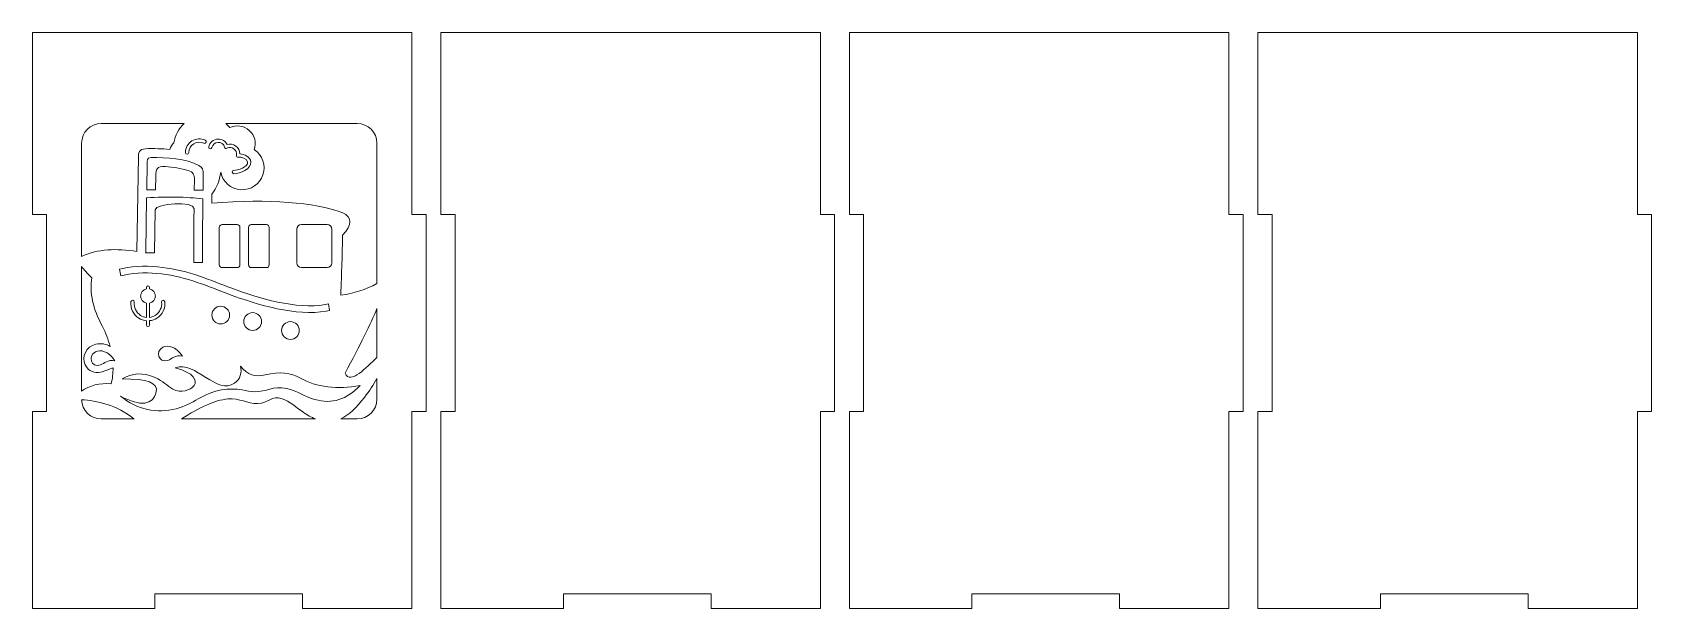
# Model space of a CAD drawing. Header units: millimetres. Extents: x -1460 to 1460, y -777 to 775.
# Drawn here: x 447.9 to 776.9, y 305.1 to 422.1 of the extents above; entities that cross this region are included whole.
import ezdxf

# ---------------------------------------------------------------- set-up
doc = ezdxf.new("R2010")
doc.units = ezdxf.units.MM
doc.header["$MEASUREMENT"] = 0
doc.layers.add('Camada 1', color=7, linetype='Continuous')

msp = doc.modelspace()

# ---------------------------------------------------------------- linework, layer by layer
at = {"layer": 'Camada 1', "color": 250, "lineweight": 20}
for points, knots in [([(447.8942, 305.1069), (447.8942, 305.1069), (472.7816, 305.1069), (472.7816, 305.1069), (472.7816, 305.1069), (472.7816, 305.1069), (472.7816, 308.1069), (472.7816, 308.1069), (472.7816, 308.1069), (472.7816, 308.1069), (502.7815, 308.1069), (502.7815, 308.1069), (502.7815, 308.1069), (502.7815, 308.1069), (502.7815, 305.1069), (502.7815, 305.1069), (502.7815, 305.1069), (502.7815, 305.1069), (525.0066, 305.1069), (525.0066, 305.1069), (525.0066, 305.1069), (525.0066, 305.1069), (525.0066, 345.1069), (525.0066, 345.1069), (525.0066, 345.1069), (525.0066, 345.1069), (527.8941, 345.1069), (527.8941, 345.1069), (527.8941, 345.1069), (527.8941, 345.1069), (527.8941, 385.1068), (527.8941, 385.1068), (527.8941, 385.1068), (527.8941, 385.1068), (525.0066, 385.1068), (525.0066, 385.1068), (525.0066, 385.1068), (525.0066, 385.1068), (525.0066, 422.1068), (525.0066, 422.1068), (525.0066, 422.1068), (525.0066, 422.1068), (447.8942, 422.1068), (447.8942, 422.1068), (447.8942, 422.1068), (447.8942, 422.1068), (447.8942, 385.1068), (447.8942, 385.1068), (447.8942, 385.1068), (447.8942, 385.1068), (450.7817, 385.1068), (450.7817, 385.1068), (450.7817, 385.1068), (450.7817, 385.1068), (450.7817, 345.1069), (450.7817, 345.1069), (450.7817, 345.1069), (450.7817, 345.1069), (447.8942, 345.1069), (447.8942, 345.1069), (447.8942, 345.1069), (447.8942, 345.1069), (447.8942, 305.1069), (447.8942, 305.1069)], [0, 0, 0, 0, 0.05882353, 0.05882353, 0.05882353, 0.05882353, 0.11764706, 0.11764706, 0.11764706, 0.11764706, 0.17647059, 0.17647059, 0.17647059, 0.17647059, 0.23529412, 0.23529412, 0.23529412, 0.23529412, 0.29411765, 0.29411765, 0.29411765, 0.29411765, 0.35294118, 0.35294118, 0.35294118, 0.35294118, 0.41176471, 0.41176471, 0.41176471, 0.41176471, 0.47058824, 0.47058824, 0.47058824, 0.47058824, 0.52941176, 0.52941176, 0.52941176, 0.52941176, 0.58823529, 0.58823529, 0.58823529, 0.58823529, 0.64705882, 0.64705882, 0.64705882, 0.64705882, 0.70588235, 0.70588235, 0.70588235, 0.70588235, 0.76470588, 0.76470588, 0.76470588, 0.76470588, 0.82352941, 0.82352941, 0.82352941, 0.82352941, 0.88235294, 0.88235294, 0.88235294, 0.88235294, 1, 1, 1, 1]), ([(530.8941, 305.1069), (530.8941, 305.1069), (555.7815, 305.1069), (555.7815, 305.1069), (555.7815, 305.1069), (555.7815, 305.1069), (555.7815, 308.1069), (555.7815, 308.1069), (555.7815, 308.1069), (555.7815, 308.1069), (585.7814, 308.1069), (585.7814, 308.1069), (585.7814, 308.1069), (585.7814, 308.1069), (585.7814, 305.1069), (585.7814, 305.1069), (585.7814, 305.1069), (585.7814, 305.1069), (608.0065, 305.1069), (608.0065, 305.1069), (608.0065, 305.1069), (608.0065, 305.1069), (608.0065, 345.1069), (608.0065, 345.1069), (608.0065, 345.1069), (608.0065, 345.1069), (610.894, 345.1069), (610.894, 345.1069), (610.894, 345.1069), (610.894, 345.1069), (610.894, 385.1068), (610.894, 385.1068), (610.894, 385.1068), (610.894, 385.1068), (608.0065, 385.1068), (608.0065, 385.1068), (608.0065, 385.1068), (608.0065, 385.1068), (608.0065, 422.1068), (608.0065, 422.1068), (608.0065, 422.1068), (608.0065, 422.1068), (530.8941, 422.1068), (530.8941, 422.1068), (530.8941, 422.1068), (530.8941, 422.1068), (530.8941, 385.1068), (530.8941, 385.1068), (530.8941, 385.1068), (530.8941, 385.1068), (533.7816, 385.1068), (533.7816, 385.1068), (533.7816, 385.1068), (533.7816, 385.1068), (533.7816, 345.1069), (533.7816, 345.1069), (533.7816, 345.1069), (533.7816, 345.1069), (530.8941, 345.1069), (530.8941, 345.1069), (530.8941, 345.1069), (530.8941, 345.1069), (530.8941, 305.1069), (530.8941, 305.1069)], [0, 0, 0, 0, 0.05882353, 0.05882353, 0.05882353, 0.05882353, 0.11764706, 0.11764706, 0.11764706, 0.11764706, 0.17647059, 0.17647059, 0.17647059, 0.17647059, 0.23529412, 0.23529412, 0.23529412, 0.23529412, 0.29411765, 0.29411765, 0.29411765, 0.29411765, 0.35294118, 0.35294118, 0.35294118, 0.35294118, 0.41176471, 0.41176471, 0.41176471, 0.41176471, 0.47058824, 0.47058824, 0.47058824, 0.47058824, 0.52941176, 0.52941176, 0.52941176, 0.52941176, 0.58823529, 0.58823529, 0.58823529, 0.58823529, 0.64705882, 0.64705882, 0.64705882, 0.64705882, 0.70588235, 0.70588235, 0.70588235, 0.70588235, 0.76470588, 0.76470588, 0.76470588, 0.76470588, 0.82352941, 0.82352941, 0.82352941, 0.82352941, 0.88235294, 0.88235294, 0.88235294, 0.88235294, 1, 1, 1, 1]), ([(613.894, 305.1069), (613.894, 305.1069), (638.7814, 305.1069), (638.7814, 305.1069), (638.7814, 305.1069), (638.7814, 305.1069), (638.7814, 308.1069), (638.7814, 308.1069), (638.7814, 308.1069), (638.7814, 308.1069), (668.7813, 308.1069), (668.7813, 308.1069), (668.7813, 308.1069), (668.7813, 308.1069), (668.7813, 305.1069), (668.7813, 305.1069), (668.7813, 305.1069), (668.7813, 305.1069), (691.0064, 305.1069), (691.0064, 305.1069), (691.0064, 305.1069), (691.0064, 305.1069), (691.0064, 345.1069), (691.0064, 345.1069), (691.0064, 345.1069), (691.0064, 345.1069), (693.8939, 345.1069), (693.8939, 345.1069), (693.8939, 345.1069), (693.8939, 345.1069), (693.8939, 385.1068), (693.8939, 385.1068), (693.8939, 385.1068), (693.8939, 385.1068), (691.0064, 385.1068), (691.0064, 385.1068), (691.0064, 385.1068), (691.0064, 385.1068), (691.0064, 422.1068), (691.0064, 422.1068), (691.0064, 422.1068), (691.0064, 422.1068), (613.894, 422.1068), (613.894, 422.1068), (613.894, 422.1068), (613.894, 422.1068), (613.894, 385.1068), (613.894, 385.1068), (613.894, 385.1068), (613.894, 385.1068), (616.7815, 385.1068), (616.7815, 385.1068), (616.7815, 385.1068), (616.7815, 385.1068), (616.7815, 345.1069), (616.7815, 345.1069), (616.7815, 345.1069), (616.7815, 345.1069), (613.894, 345.1069), (613.894, 345.1069), (613.894, 345.1069), (613.894, 345.1069), (613.894, 305.1069), (613.894, 305.1069)], [0, 0, 0, 0, 0.05882353, 0.05882353, 0.05882353, 0.05882353, 0.11764706, 0.11764706, 0.11764706, 0.11764706, 0.17647059, 0.17647059, 0.17647059, 0.17647059, 0.23529412, 0.23529412, 0.23529412, 0.23529412, 0.29411765, 0.29411765, 0.29411765, 0.29411765, 0.35294118, 0.35294118, 0.35294118, 0.35294118, 0.41176471, 0.41176471, 0.41176471, 0.41176471, 0.47058824, 0.47058824, 0.47058824, 0.47058824, 0.52941176, 0.52941176, 0.52941176, 0.52941176, 0.58823529, 0.58823529, 0.58823529, 0.58823529, 0.64705882, 0.64705882, 0.64705882, 0.64705882, 0.70588235, 0.70588235, 0.70588235, 0.70588235, 0.76470588, 0.76470588, 0.76470588, 0.76470588, 0.82352941, 0.82352941, 0.82352941, 0.82352941, 0.88235294, 0.88235294, 0.88235294, 0.88235294, 1, 1, 1, 1]), ([(696.8939, 305.1069), (696.8939, 305.1069), (721.7813, 305.1069), (721.7813, 305.1069), (721.7813, 305.1069), (721.7813, 305.1069), (721.7813, 308.1069), (721.7813, 308.1069), (721.7813, 308.1069), (721.7813, 308.1069), (751.7812, 308.1069), (751.7812, 308.1069), (751.7812, 308.1069), (751.7812, 308.1069), (751.7812, 305.1069), (751.7812, 305.1069), (751.7812, 305.1069), (751.7812, 305.1069), (774.0063, 305.1069), (774.0063, 305.1069), (774.0063, 305.1069), (774.0063, 305.1069), (774.0063, 345.1069), (774.0063, 345.1069), (774.0063, 345.1069), (774.0063, 345.1069), (776.8938, 345.1069), (776.8938, 345.1069), (776.8938, 345.1069), (776.8938, 345.1069), (776.8938, 385.1068), (776.8938, 385.1068), (776.8938, 385.1068), (776.8938, 385.1068), (774.0063, 385.1068), (774.0063, 385.1068), (774.0063, 385.1068), (774.0063, 385.1068), (774.0063, 422.1068), (774.0063, 422.1068), (774.0063, 422.1068), (774.0063, 422.1068), (696.8939, 422.1068), (696.8939, 422.1068), (696.8939, 422.1068), (696.8939, 422.1068), (696.8939, 385.1068), (696.8939, 385.1068), (696.8939, 385.1068), (696.8939, 385.1068), (699.7814, 385.1068), (699.7814, 385.1068), (699.7814, 385.1068), (699.7814, 385.1068), (699.7814, 345.1069), (699.7814, 345.1069), (699.7814, 345.1069), (699.7814, 345.1069), (696.8939, 345.1069), (696.8939, 345.1069), (696.8939, 345.1069), (696.8939, 345.1069), (696.8939, 305.1069), (696.8939, 305.1069)], [0, 0, 0, 0, 0.05882353, 0.05882353, 0.05882353, 0.05882353, 0.11764706, 0.11764706, 0.11764706, 0.11764706, 0.17647059, 0.17647059, 0.17647059, 0.17647059, 0.23529412, 0.23529412, 0.23529412, 0.23529412, 0.29411765, 0.29411765, 0.29411765, 0.29411765, 0.35294118, 0.35294118, 0.35294118, 0.35294118, 0.41176471, 0.41176471, 0.41176471, 0.41176471, 0.47058824, 0.47058824, 0.47058824, 0.47058824, 0.52941176, 0.52941176, 0.52941176, 0.52941176, 0.58823529, 0.58823529, 0.58823529, 0.58823529, 0.64705882, 0.64705882, 0.64705882, 0.64705882, 0.70588235, 0.70588235, 0.70588235, 0.70588235, 0.76470588, 0.76470588, 0.76470588, 0.76470588, 0.82352941, 0.82352941, 0.82352941, 0.82352941, 0.88235294, 0.88235294, 0.88235294, 0.88235294, 1, 1, 1, 1]), ([(469.1376, 377.6457), (465.0129, 378.2498), (461.1267, 378.141), (458.009, 376.671), (458.009, 376.671), (458.009, 376.671), (457.8941, 376.6073), (457.8941, 376.6073), (457.8941, 376.6073), (457.8941, 376.6073), (457.8941, 399.6068), (457.8941, 399.6068), (457.8941, 399.6068), (457.8941, 401.8067), (459.6942, 403.6068), (461.8942, 403.6068), (461.8942, 403.6068), (461.8942, 403.6068), (478.7321, 403.6068), (478.7321, 403.6068), (478.7321, 403.6068), (477.6105, 402.607), (476.8533, 401.2202), (476.653, 399.6674), (476.653, 399.6674), (476.2687, 399.3034), (475.9758, 398.8536), (475.7983, 398.355), (475.7983, 398.355), (474.274, 398.4978), (472.6173, 398.5409), (470.8495, 398.4885), (470.8495, 398.4885), (469.5615, 398.4504), (469.4511, 397.6325), (469.4398, 396.9111), (469.4398, 396.9111), (469.4398, 396.9111), (469.1376, 377.6457), (469.1376, 377.6457)], [0, 0, 0, 0, 0.09090909, 0.09090909, 0.09090909, 0.09090909, 0.18181818, 0.18181818, 0.18181818, 0.18181818, 0.27272727, 0.27272727, 0.27272727, 0.27272727, 0.36363636, 0.36363636, 0.36363636, 0.36363636, 0.45454545, 0.45454545, 0.45454545, 0.45454545, 0.54545455, 0.54545455, 0.54545455, 0.54545455, 0.63636364, 0.63636364, 0.63636364, 0.63636364, 0.72727273, 0.72727273, 0.72727273, 0.72727273, 0.81818182, 0.81818182, 0.81818182, 0.81818182, 1, 1, 1, 1]), ([(484.3408, 387.4476), (484.3408, 387.4476), (484.3732, 389.2476), (484.3732, 389.2476), (484.3732, 389.2476), (485.3457, 390.5525), (485.9613, 392.0884), (486.1593, 393.7038), (486.1593, 393.7038), (486.5668, 391.7354), (488.2439, 390.2849), (490.2504, 390.1652), (490.2504, 390.1652), (492.2569, 390.0456), (494.0945, 391.2865), (494.7331, 393.1925), (494.7331, 393.1925), (495.3716, 395.0985), (494.6526, 397.196), (492.979, 398.3093), (492.979, 398.3093), (493.4628, 399.6918), (493.066, 401.2296), (491.9739, 402.2054), (491.9739, 402.2054), (490.8817, 403.1813), (489.3092, 403.4032), (487.9897, 402.7674), (487.9897, 402.7674), (487.7507, 403.074), (487.4872, 403.3541), (487.2038, 403.6068), (487.2038, 403.6068), (487.2038, 403.6068), (513.894, 403.6068), (513.894, 403.6068), (513.894, 403.6068), (516.094, 403.6068), (517.8941, 401.8067), (517.8941, 399.6068), (517.8941, 399.6068), (517.8941, 399.6068), (517.8941, 371.0867), (517.8941, 371.0867), (517.8941, 371.0867), (515.6888, 369.9106), (513.2427, 369.1212), (510.5558, 368.7188), (510.5558, 368.7188), (510.7391, 373.3506), (510.8582, 377.4185), (510.9129, 380.9224), (510.9129, 380.9224), (512.8837, 383.0738), (512.9035, 384.5894), (510.9719, 385.469), (510.9719, 385.469), (505.0736, 387.6451), (496.1966, 388.3046), (484.3408, 387.4476)], [0, 0, 0, 0, 0.0625, 0.0625, 0.0625, 0.0625, 0.125, 0.125, 0.125, 0.125, 0.1875, 0.1875, 0.1875, 0.1875, 0.25, 0.25, 0.25, 0.25, 0.3125, 0.3125, 0.3125, 0.3125, 0.375, 0.375, 0.375, 0.375, 0.4375, 0.4375, 0.4375, 0.4375, 0.5, 0.5, 0.5, 0.5, 0.5625, 0.5625, 0.5625, 0.5625, 0.625, 0.625, 0.625, 0.625, 0.6875, 0.6875, 0.6875, 0.6875, 0.75, 0.75, 0.75, 0.75, 0.8125, 0.8125, 0.8125, 0.8125, 0.875, 0.875, 0.875, 0.875, 1, 1, 1, 1]), ([(479.3248, 397.3548), (479.1404, 397.3548), (478.99, 397.5051), (478.99, 397.6894), (478.99, 397.6894), (478.9897, 398.6577), (479.4894, 399.5576), (480.3114, 400.0692), (480.3114, 400.0692), (481.1299, 400.5787), (482.1653, 400.63), (483.0301, 400.204), (483.0301, 400.204), (483.1956, 400.1226), (483.264, 399.9213), (483.1825, 399.7559), (483.1825, 399.7559), (483.1011, 399.5904), (482.8998, 399.522), (482.7344, 399.6035), (482.7344, 399.6035), (482.0761, 399.9276), (481.2881, 399.8886), (480.6651, 399.5008), (480.6651, 399.5008), (480.0395, 399.1114), (479.6592, 398.4265), (479.6595, 397.6896), (479.6595, 397.6896), (479.6595, 397.5052), (479.5092, 397.3548), (479.3248, 397.3548)], [0, 0, 0, 0, 0.11111111, 0.11111111, 0.11111111, 0.11111111, 0.22222222, 0.22222222, 0.22222222, 0.22222222, 0.33333333, 0.33333333, 0.33333333, 0.33333333, 0.44444444, 0.44444444, 0.44444444, 0.44444444, 0.55555556, 0.55555556, 0.55555556, 0.55555556, 0.66666667, 0.66666667, 0.66666667, 0.66666667, 0.77777778, 0.77777778, 0.77777778, 0.77777778, 1, 1, 1, 1]), ([(486.9416, 398.7894), (486.7928, 399.3867), (486.2464, 399.8018), (485.6311, 399.7848), (485.6311, 399.7848), (485.0146, 399.7678), (484.4932, 399.3244), (484.3771, 398.7189), (484.3771, 398.7189), (484.3426, 398.5378), (484.1666, 398.4184), (483.9855, 398.4531), (483.9855, 398.4531), (483.8044, 398.4877), (483.685, 398.6636), (483.7197, 398.8447), (483.7197, 398.8447), (483.8947, 399.7589), (484.6822, 400.4284), (485.6126, 400.4541), (485.6126, 400.4541), (486.4105, 400.476), (487.1316, 400.0168), (487.4617, 399.3154), (487.4617, 399.3154), (488.0583, 399.5026), (488.7221, 399.4007), (489.2372, 399.0238), (489.2372, 399.0238), (489.7455, 398.652), (490.0415, 398.0649), (490.0522, 397.4499), (490.0522, 397.4499), (490.9571, 397.4359), (492.1785, 396.7953), (492.2727, 395.8156), (492.2727, 395.8156), (492.4239, 394.2444), (490.0494, 393.4864), (488.8364, 393.414), (488.8364, 393.414), (488.6523, 393.4031), (488.4933, 393.5442), (488.4822, 393.7282), (488.4822, 393.7282), (488.4713, 393.9124), (488.6125, 394.0714), (488.7965, 394.0824), (488.7965, 394.0824), (489.5725, 394.1286), (491.83, 394.7156), (491.592, 395.8302), (491.592, 395.8302), (491.4408, 396.539), (490.3489, 396.8313), (489.7219, 396.7661), (489.7219, 396.7661), (489.6129, 396.7548), (489.5143, 396.7923), (489.4403, 396.8731), (489.4403, 396.8731), (489.3663, 396.954), (489.3377, 397.0556), (489.3588, 397.1632), (489.3588, 397.1632), (489.4568, 397.6653), (489.2548, 398.1814), (488.842, 398.4835), (488.842, 398.4835), (488.43, 398.7849), (487.8749, 398.8214), (487.427, 398.5766), (487.427, 398.5766), (487.3329, 398.5253), (487.2302, 398.5208), (487.132, 398.5638), (487.132, 398.5638), (487.0339, 398.6068), (486.9675, 398.6854), (486.9416, 398.7894)], [0, 0, 0, 0, 0.04761905, 0.04761905, 0.04761905, 0.04761905, 0.0952381, 0.0952381, 0.0952381, 0.0952381, 0.14285714, 0.14285714, 0.14285714, 0.14285714, 0.19047619, 0.19047619, 0.19047619, 0.19047619, 0.23809524, 0.23809524, 0.23809524, 0.23809524, 0.28571429, 0.28571429, 0.28571429, 0.28571429, 0.33333333, 0.33333333, 0.33333333, 0.33333333, 0.38095238, 0.38095238, 0.38095238, 0.38095238, 0.42857143, 0.42857143, 0.42857143, 0.42857143, 0.47619048, 0.47619048, 0.47619048, 0.47619048, 0.52380952, 0.52380952, 0.52380952, 0.52380952, 0.57142857, 0.57142857, 0.57142857, 0.57142857, 0.61904762, 0.61904762, 0.61904762, 0.61904762, 0.66666667, 0.66666667, 0.66666667, 0.66666667, 0.71428571, 0.71428571, 0.71428571, 0.71428571, 0.76190476, 0.76190476, 0.76190476, 0.76190476, 0.80952381, 0.80952381, 0.80952381, 0.80952381, 0.85714286, 0.85714286, 0.85714286, 0.85714286, 0.9047619, 0.9047619, 0.9047619, 0.9047619, 1, 1, 1, 1]), ([(472.9103, 390.1548), (472.9103, 390.1548), (471.1197, 390.1709), (471.1197, 390.1709), (471.1197, 390.1709), (471.1197, 390.1709), (471.2049, 395.6107), (471.2049, 395.6107), (471.2049, 395.6107), (471.2088, 395.8571), (471.1154, 396.7537), (471.9566, 396.7376), (471.9566, 396.7376), (475.1167, 396.6772), (479.0873, 396.5297), (481.7098, 395.0728), (481.7098, 395.0728), (482.5465, 394.608), (482.6418, 394.3077), (482.6261, 393.1598), (482.6261, 393.1598), (482.6261, 393.1598), (482.5837, 390.068), (482.5837, 390.068), (482.5837, 390.068), (482.5837, 390.068), (480.7986, 390.0841), (480.7986, 390.0841), (480.7986, 390.0841), (480.7986, 390.0841), (480.8282, 392.2239), (480.8282, 392.2239), (480.8282, 392.2239), (480.8416, 393.1915), (480.6164, 393.7281), (479.5395, 394.0707), (479.5395, 394.0707), (478.1355, 394.5173), (476.4642, 394.7412), (474.8717, 394.847), (474.8717, 394.847), (473.1892, 394.9588), (472.9729, 394.4549), (472.9505, 392.917), (472.9505, 392.917), (472.9505, 392.917), (472.9103, 390.1548), (472.9103, 390.1548)], [0, 0, 0, 0, 0.07692308, 0.07692308, 0.07692308, 0.07692308, 0.15384615, 0.15384615, 0.15384615, 0.15384615, 0.23076923, 0.23076923, 0.23076923, 0.23076923, 0.30769231, 0.30769231, 0.30769231, 0.30769231, 0.38461538, 0.38461538, 0.38461538, 0.38461538, 0.46153846, 0.46153846, 0.46153846, 0.46153846, 0.53846154, 0.53846154, 0.53846154, 0.53846154, 0.61538462, 0.61538462, 0.61538462, 0.61538462, 0.69230769, 0.69230769, 0.69230769, 0.69230769, 0.76923077, 0.76923077, 0.76923077, 0.76923077, 0.84615385, 0.84615385, 0.84615385, 0.84615385, 1, 1, 1, 1]), ([(470.9227, 377.6177), (470.9227, 377.6177), (471.0935, 388.509), (471.0935, 388.509), (471.0935, 388.509), (475.336, 388.7721), (479.1581, 388.708), (482.5596, 388.3166), (482.5596, 388.3166), (482.5596, 388.3166), (482.5269, 385.9332), (482.5269, 385.9332), (482.5269, 385.9332), (482.4626, 382.4059), (482.4286, 378.8857), (482.4854, 375.3606), (482.4854, 375.3606), (482.4854, 375.3606), (480.7009, 375.3606), (480.7009, 375.3606), (480.7009, 375.3606), (480.6455, 378.8945), (480.6832, 382.4294), (480.7418, 385.9628), (480.7418, 385.9628), (480.7418, 385.9628), (480.7457, 386.2538), (480.7457, 386.2538), (480.7457, 386.2538), (480.7712, 388.0912), (472.8879, 387.2944), (472.8514, 386.1099), (472.8514, 386.1099), (472.8514, 386.1099), (472.7249, 377.3489), (472.7249, 377.3489), (472.7249, 377.3489), (472.7249, 377.3489), (470.8982, 377.3489), (470.8982, 377.3489), (470.8982, 377.3489), (470.9129, 377.4364), (470.9213, 377.5262), (470.9227, 377.6177)], [0, 0, 0, 0, 0.08333333, 0.08333333, 0.08333333, 0.08333333, 0.16666667, 0.16666667, 0.16666667, 0.16666667, 0.25, 0.25, 0.25, 0.25, 0.33333333, 0.33333333, 0.33333333, 0.33333333, 0.41666667, 0.41666667, 0.41666667, 0.41666667, 0.5, 0.5, 0.5, 0.5, 0.58333333, 0.58333333, 0.58333333, 0.58333333, 0.66666667, 0.66666667, 0.66666667, 0.66666667, 0.75, 0.75, 0.75, 0.75, 0.83333333, 0.83333333, 0.83333333, 0.83333333, 1, 1, 1, 1]), ([(489.5119, 374.3393), (489.5119, 374.3393), (486.4353, 374.3393), (486.4353, 374.3393), (486.4353, 374.3393), (486.1284, 374.3393), (485.8775, 374.5903), (485.8775, 374.8971), (485.8775, 374.8971), (485.8775, 374.8971), (485.8775, 382.5202), (485.8775, 382.5202), (485.8775, 382.5202), (485.8775, 382.827), (486.1284, 383.078), (486.4353, 383.078), (486.4353, 383.078), (486.4353, 383.078), (489.5119, 383.078), (489.5119, 383.078), (489.5119, 383.078), (489.8188, 383.078), (490.0696, 382.827), (490.0696, 382.5202), (490.0696, 382.5202), (490.0696, 382.5202), (490.0696, 374.8971), (490.0696, 374.8971), (490.0696, 374.8971), (490.0696, 374.5903), (489.8188, 374.3393), (489.5119, 374.3393)], [0, 0, 0, 0, 0.11111111, 0.11111111, 0.11111111, 0.11111111, 0.22222222, 0.22222222, 0.22222222, 0.22222222, 0.33333333, 0.33333333, 0.33333333, 0.33333333, 0.44444444, 0.44444444, 0.44444444, 0.44444444, 0.55555556, 0.55555556, 0.55555556, 0.55555556, 0.66666667, 0.66666667, 0.66666667, 0.66666667, 0.77777778, 0.77777778, 0.77777778, 0.77777778, 1, 1, 1, 1]), ([(491.8115, 374.8971), (491.8115, 374.8971), (491.8115, 382.5202), (491.8115, 382.5202), (491.8115, 382.5202), (491.8115, 382.827), (492.0625, 383.078), (492.3693, 383.078), (492.3693, 383.078), (492.3693, 383.078), (495.446, 383.078), (495.446, 383.078), (495.446, 383.078), (495.7528, 383.078), (496.0038, 382.827), (496.0038, 382.5202), (496.0038, 382.5202), (496.0038, 382.5202), (496.0038, 374.8971), (496.0038, 374.8971), (496.0038, 374.8971), (496.0038, 374.5903), (495.7528, 374.3393), (495.446, 374.3393), (495.446, 374.3393), (495.446, 374.3393), (492.3693, 374.3393), (492.3693, 374.3393), (492.3693, 374.3393), (492.0625, 374.3393), (491.8115, 374.5903), (491.8115, 374.8971)], [0, 0, 0, 0, 0.11111111, 0.11111111, 0.11111111, 0.11111111, 0.22222222, 0.22222222, 0.22222222, 0.22222222, 0.33333333, 0.33333333, 0.33333333, 0.33333333, 0.44444444, 0.44444444, 0.44444444, 0.44444444, 0.55555556, 0.55555556, 0.55555556, 0.55555556, 0.66666667, 0.66666667, 0.66666667, 0.66666667, 0.77777778, 0.77777778, 0.77777778, 0.77777778, 1, 1, 1, 1]), ([(507.7811, 374.3393), (507.7811, 374.3393), (502.5596, 374.3393), (502.5596, 374.3393), (502.5596, 374.3393), (502.0391, 374.3393), (501.613, 374.7653), (501.613, 375.2861), (501.613, 375.2861), (501.613, 375.2861), (501.613, 382.1312), (501.613, 382.1312), (501.613, 382.1312), (501.613, 382.652), (502.0391, 383.078), (502.5596, 383.078), (502.5596, 383.078), (502.5596, 383.078), (507.7811, 383.078), (507.7811, 383.078), (507.7811, 383.078), (508.3019, 383.078), (508.728, 382.652), (508.728, 382.1312), (508.728, 382.1312), (508.728, 382.1312), (508.728, 375.2861), (508.728, 375.2861), (508.728, 375.2861), (508.728, 374.7653), (508.3019, 374.3393), (507.7811, 374.3393)], [0, 0, 0, 0, 0.11111111, 0.11111111, 0.11111111, 0.11111111, 0.22222222, 0.22222222, 0.22222222, 0.22222222, 0.33333333, 0.33333333, 0.33333333, 0.33333333, 0.44444444, 0.44444444, 0.44444444, 0.44444444, 0.55555556, 0.55555556, 0.55555556, 0.55555556, 0.66666667, 0.66666667, 0.66666667, 0.66666667, 0.77777778, 0.77777778, 0.77777778, 0.77777778, 1, 1, 1, 1]), ([(463.9133, 350.7503), (461.5111, 350.9622), (459.5048, 350.456), (457.8941, 349.2319), (457.8941, 349.2319), (457.8941, 349.2319), (457.8941, 374.5748), (457.8941, 374.5748), (457.8941, 374.5748), (458.3097, 373.9414), (458.9972, 373.1838), (459.9572, 372.3018), (459.9572, 372.3018), (459.4854, 369.2021), (460.1939, 365.935), (462.0829, 362.5003), (462.0829, 362.5003), (462.7906, 361.0879), (463.3283, 359.7029), (463.696, 358.3459), (463.696, 358.3459), (463.4964, 358.4565), (463.2882, 358.5536), (463.0714, 358.6347), (463.0714, 358.6347), (462.1013, 358.9975), (461.0164, 359.0006), (460.0774, 358.5406), (460.0774, 358.5406), (458.3646, 357.7014), (457.7745, 355.5107), (458.9954, 354.0125), (458.9954, 354.0125), (459.781, 353.0484), (461.0153, 352.8097), (462.1651, 353.1982), (462.1651, 353.1982), (462.2462, 353.2257), (462.3263, 353.2562), (462.4052, 353.2892), (462.4052, 353.2892), (462.8495, 353.4753), (463.6195, 353.721), (464.0378, 353.9108), (464.0378, 353.9108), (464.1091, 353.9431), (464.1968, 353.9643), (464.2917, 353.9764), (464.2917, 353.9764), (464.2869, 352.8815), (464.1607, 351.8059), (463.9133, 350.7503)], [0, 0, 0, 0, 0.07142857, 0.07142857, 0.07142857, 0.07142857, 0.14285714, 0.14285714, 0.14285714, 0.14285714, 0.21428571, 0.21428571, 0.21428571, 0.21428571, 0.28571429, 0.28571429, 0.28571429, 0.28571429, 0.35714286, 0.35714286, 0.35714286, 0.35714286, 0.42857143, 0.42857143, 0.42857143, 0.42857143, 0.5, 0.5, 0.5, 0.5, 0.57142857, 0.57142857, 0.57142857, 0.57142857, 0.64285714, 0.64285714, 0.64285714, 0.64285714, 0.71428571, 0.71428571, 0.71428571, 0.71428571, 0.78571429, 0.78571429, 0.78571429, 0.78571429, 0.85714286, 0.85714286, 0.85714286, 0.85714286, 1, 1, 1, 1]), ([(507.6095, 365.5205), (501.5333, 364.4099), (493.6275, 366.7951), (487.9762, 368.8918), (487.9762, 368.8918), (485.7859, 369.7044), (483.6176, 370.5886), (481.4061, 371.3417), (481.4061, 371.3417), (479.0213, 372.1535), (476.6553, 372.7647), (474.1503, 373.0724), (474.1503, 373.0724), (471.6183, 373.3834), (469.0349, 373.3734), (466.5316, 372.8456), (466.5316, 372.8456), (466.5316, 372.8456), (465.8765, 372.7074), (465.8765, 372.7074), (465.8765, 372.7074), (465.8765, 372.7074), (465.6003, 374.0176), (465.6003, 374.0176), (465.6003, 374.0176), (465.6003, 374.0176), (466.2554, 374.1558), (466.2554, 374.1558), (466.2554, 374.1558), (468.9044, 374.7142), (471.6337, 374.7306), (474.3137, 374.4014), (474.3137, 374.4014), (476.9105, 374.0824), (479.3653, 373.4509), (481.8376, 372.6091), (481.8376, 372.6091), (484.061, 371.8522), (486.24, 370.9641), (488.442, 370.1471), (488.442, 370.1471), (493.8226, 368.1508), (501.5782, 365.7792), (507.3687, 366.8376), (507.3687, 366.8376), (507.3687, 366.8376), (508.0273, 366.958), (508.0273, 366.958), (508.0273, 366.958), (508.0273, 366.958), (508.2681, 365.6408), (508.2681, 365.6408), (508.2681, 365.6408), (508.2681, 365.6408), (507.6095, 365.5205), (507.6095, 365.5205)], [0, 0, 0, 0, 0.06666667, 0.06666667, 0.06666667, 0.06666667, 0.13333333, 0.13333333, 0.13333333, 0.13333333, 0.2, 0.2, 0.2, 0.2, 0.26666667, 0.26666667, 0.26666667, 0.26666667, 0.33333333, 0.33333333, 0.33333333, 0.33333333, 0.4, 0.4, 0.4, 0.4, 0.46666667, 0.46666667, 0.46666667, 0.46666667, 0.53333333, 0.53333333, 0.53333333, 0.53333333, 0.6, 0.6, 0.6, 0.6, 0.66666667, 0.66666667, 0.66666667, 0.66666667, 0.73333333, 0.73333333, 0.73333333, 0.73333333, 0.8, 0.8, 0.8, 0.8, 0.86666667, 0.86666667, 0.86666667, 0.86666667, 1, 1, 1, 1]), ([(469.523, 364.0879), (468.3956, 364.7955), (467.7725, 366.0861), (467.9196, 367.409), (467.9196, 367.409), (467.94, 367.5923), (468.1061, 367.7251), (468.2893, 367.7048), (468.2893, 367.7048), (468.4726, 367.6844), (468.6054, 367.5183), (468.5851, 367.3351), (468.5851, 367.3351), (468.4664, 366.2674), (468.9691, 365.226), (469.879, 364.6549), (469.879, 364.6549), (470.2398, 364.4284), (470.6394, 364.2918), (471.047, 364.245), (471.047, 364.245), (471.047, 364.245), (471.047, 367.1119), (471.047, 367.1119), (471.047, 367.1119), (470.3715, 367.2666), (469.8882, 367.8704), (469.8882, 368.5678), (469.8882, 368.5678), (469.8882, 369.2774), (470.3834, 369.8716), (471.047, 370.0236), (471.047, 370.0236), (471.047, 370.0236), (471.047, 370.2948), (471.047, 370.2948), (471.047, 370.2948), (471.047, 370.4791), (471.1974, 370.6296), (471.3818, 370.6296), (471.3818, 370.6296), (471.5661, 370.6296), (471.7165, 370.4791), (471.7165, 370.2948), (471.7165, 370.2948), (471.7165, 370.2948), (471.7165, 370.0234), (471.7165, 370.0234), (471.7165, 370.0234), (472.3851, 369.8706), (472.8753, 369.2715), (472.8753, 368.5678), (472.8753, 368.5678), (472.8753, 367.8684), (472.3897, 367.266), (471.7165, 367.1121), (471.7165, 367.1121), (471.7165, 367.1121), (471.7165, 364.2485), (471.7165, 364.2485), (471.7165, 364.2485), (472.114, 364.2984), (472.5029, 364.4339), (472.8551, 364.6549), (472.8551, 364.6549), (473.7649, 365.226), (474.2677, 366.2674), (474.149, 367.3351), (474.149, 367.3351), (474.1287, 367.5183), (474.2615, 367.6844), (474.4448, 367.7048), (474.4448, 367.7048), (474.628, 367.7251), (474.794, 367.5923), (474.8145, 367.409), (474.8145, 367.409), (474.9615, 366.0861), (474.3385, 364.7955), (473.211, 364.0879), (473.211, 364.0879), (472.7501, 363.7985), (472.2379, 363.6275), (471.7165, 363.5747), (471.7165, 363.5747), (471.7165, 363.5747), (471.7165, 362.7075), (471.7165, 362.7075), (471.7165, 362.7075), (471.7165, 362.5231), (471.5661, 362.3727), (471.3818, 362.3727), (471.3818, 362.3727), (471.1974, 362.3727), (471.047, 362.5231), (471.047, 362.7075), (471.047, 362.7075), (471.047, 362.7075), (471.047, 363.5719), (471.047, 363.5719), (471.047, 363.5719), (470.5154, 363.6211), (469.9927, 363.7931), (469.523, 364.0879)], [0, 0, 0, 0, 0.03703704, 0.03703704, 0.03703704, 0.03703704, 0.07407407, 0.07407407, 0.07407407, 0.07407407, 0.11111111, 0.11111111, 0.11111111, 0.11111111, 0.14814815, 0.14814815, 0.14814815, 0.14814815, 0.18518519, 0.18518519, 0.18518519, 0.18518519, 0.22222222, 0.22222222, 0.22222222, 0.22222222, 0.25925926, 0.25925926, 0.25925926, 0.25925926, 0.2962963, 0.2962963, 0.2962963, 0.2962963, 0.33333333, 0.33333333, 0.33333333, 0.33333333, 0.37037037, 0.37037037, 0.37037037, 0.37037037, 0.40740741, 0.40740741, 0.40740741, 0.40740741, 0.44444444, 0.44444444, 0.44444444, 0.44444444, 0.48148148, 0.48148148, 0.48148148, 0.48148148, 0.51851852, 0.51851852, 0.51851852, 0.51851852, 0.55555556, 0.55555556, 0.55555556, 0.55555556, 0.59259259, 0.59259259, 0.59259259, 0.59259259, 0.62962963, 0.62962963, 0.62962963, 0.62962963, 0.66666667, 0.66666667, 0.66666667, 0.66666667, 0.7037037, 0.7037037, 0.7037037, 0.7037037, 0.74074074, 0.74074074, 0.74074074, 0.74074074, 0.77777778, 0.77777778, 0.77777778, 0.77777778, 0.81481481, 0.81481481, 0.81481481, 0.81481481, 0.85185185, 0.85185185, 0.85185185, 0.85185185, 0.88888889, 0.88888889, 0.88888889, 0.88888889, 0.92592593, 0.92592593, 0.92592593, 0.92592593, 1, 1, 1, 1]), ([(486.1579, 362.8995), (485.1633, 362.8995), (484.3571, 363.7058), (484.3571, 364.7003), (484.3571, 364.7003), (484.3571, 365.6949), (485.1633, 366.5011), (486.1579, 366.5011), (486.1579, 366.5011), (487.1524, 366.5011), (487.9587, 365.6949), (487.9587, 364.7003), (487.9587, 364.7003), (487.9587, 363.7058), (487.1524, 362.8995), (486.1579, 362.8995)], [0, 0, 0, 0, 0.2, 0.2, 0.2, 0.2, 0.4, 0.4, 0.4, 0.4, 0.6, 0.6, 0.6, 0.6, 1, 1, 1, 1]), ([(492.6527, 361.6005), (491.6582, 361.6005), (490.8519, 362.4068), (490.8519, 363.4013), (490.8519, 363.4013), (490.8519, 364.3958), (491.6582, 365.2021), (492.6527, 365.2021), (492.6527, 365.2021), (493.6473, 365.2021), (494.4535, 364.3958), (494.4535, 363.4013), (494.4535, 363.4013), (494.4535, 362.4068), (493.6473, 361.6005), (492.6527, 361.6005)], [0, 0, 0, 0, 0.2, 0.2, 0.2, 0.2, 0.4, 0.4, 0.4, 0.4, 0.6, 0.6, 0.6, 0.6, 1, 1, 1, 1]), ([(511.4443, 352.9349), (514.464, 358.5932), (516.6135, 362.9569), (517.8941, 366.028), (517.8941, 366.028), (517.8941, 366.028), (517.8941, 356.0603), (517.8941, 356.0603), (517.8941, 356.0603), (515.8088, 354.1709), (512.4591, 350.3951), (511.4443, 352.9349)], [0, 0, 0, 0, 0.25, 0.25, 0.25, 0.25, 0.5, 0.5, 0.5, 0.5, 1, 1, 1, 1]), ([(500.3287, 359.77), (499.3341, 359.77), (498.5278, 360.5763), (498.5278, 361.5708), (498.5278, 361.5708), (498.5278, 362.5653), (499.3341, 363.3716), (500.3287, 363.3716), (500.3287, 363.3716), (501.3232, 363.3716), (502.1295, 362.5653), (502.1295, 361.5708), (502.1295, 361.5708), (502.1295, 360.5763), (501.3232, 359.77), (500.3287, 359.77)], [0, 0, 0, 0, 0.2, 0.2, 0.2, 0.2, 0.4, 0.4, 0.4, 0.4, 0.6, 0.6, 0.6, 0.6, 1, 1, 1, 1]), ([(475.4051, 355.5096), (473.5157, 354.8711), (472.7747, 357.3688), (474.42, 358.175), (474.42, 358.175), (475.4135, 358.6619), (477.0371, 358.3956), (478.37, 356.3571), (478.37, 356.3571), (476.8815, 356.684), (476.2771, 355.8042), (475.4051, 355.5096)], [0, 0, 0, 0, 0.25, 0.25, 0.25, 0.25, 0.5, 0.5, 0.5, 0.5, 1, 1, 1, 1]), ([(464.6657, 355.4201), (463.1771, 355.7469), (462.5727, 354.8672), (461.7007, 354.5725), (461.7007, 354.5725), (459.8113, 353.934), (459.0704, 356.4318), (460.7157, 357.238), (460.7157, 357.238), (461.7092, 357.7248), (463.3327, 357.4586), (464.6657, 355.4201)], [0, 0, 0, 0, 0.25, 0.25, 0.25, 0.25, 0.5, 0.5, 0.5, 0.5, 1, 1, 1, 1]), ([(477.111, 345.6762), (473.2096, 344.6626), (469.2136, 345.5295), (465.7942, 348.2233), (465.7942, 348.2233), (469.9695, 346.0843), (472.3852, 346.3797), (473.0413, 349.1092), (473.0413, 349.1092), (473.4963, 350.9537), (471.2035, 351.8296), (466.1625, 351.7369), (466.1625, 351.7369), (468.1712, 352.9962), (470.3892, 353.0932), (472.8163, 352.028), (472.8163, 352.028), (474.4844, 351.296), (475.2144, 350.3255), (476.4498, 349.6657), (476.4498, 349.6657), (479.6225, 347.9706), (484.5799, 351.8881), (476.9383, 354.0101), (476.9383, 354.0101), (480.9989, 355.5315), (485.4318, 348.3017), (488.9931, 350.8859), (488.9931, 350.8859), (490.0842, 351.6777), (490.5544, 353.0737), (490.1645, 354.3644), (490.1645, 354.3644), (491.5696, 352.5983), (493.2524, 351.998), (495.2129, 352.5635), (495.2129, 352.5635), (498.0857, 353.247), (500.4279, 353.0404), (502.2394, 351.9435), (502.2394, 351.9435), (505.6975, 350.0278), (509.7867, 349.5258), (514.5067, 350.4375), (514.5067, 350.4375), (511.8147, 347.546), (508.7425, 346.5855), (505.2906, 347.5561), (505.2906, 347.5561), (503.2244, 348.1369), (501.6993, 349.3433), (499.5333, 349.7919), (499.5333, 349.7919), (496.713, 350.376), (495.5618, 349.1164), (492.9555, 349.1497), (492.9555, 349.1497), (492.2445, 349.1588), (491.3192, 349.3815), (490.5341, 349.5222), (490.5341, 349.5222), (489.1156, 349.7557), (487.718, 349.7558), (486.3419, 349.5225), (486.3419, 349.5225), (482.5272, 348.8758), (480.614, 346.5862), (477.111, 345.6762)], [0, 0, 0, 0, 0.05555556, 0.05555556, 0.05555556, 0.05555556, 0.11111111, 0.11111111, 0.11111111, 0.11111111, 0.16666667, 0.16666667, 0.16666667, 0.16666667, 0.22222222, 0.22222222, 0.22222222, 0.22222222, 0.27777778, 0.27777778, 0.27777778, 0.27777778, 0.33333333, 0.33333333, 0.33333333, 0.33333333, 0.38888889, 0.38888889, 0.38888889, 0.38888889, 0.44444444, 0.44444444, 0.44444444, 0.44444444, 0.5, 0.5, 0.5, 0.5, 0.55555556, 0.55555556, 0.55555556, 0.55555556, 0.61111111, 0.61111111, 0.61111111, 0.61111111, 0.66666667, 0.66666667, 0.66666667, 0.66666667, 0.72222222, 0.72222222, 0.72222222, 0.72222222, 0.77777778, 0.77777778, 0.77777778, 0.77777778, 0.83333333, 0.83333333, 0.83333333, 0.83333333, 0.88888889, 0.88888889, 0.88888889, 0.88888889, 1, 1, 1, 1]), ([(513.894, 343.6069), (513.894, 343.6069), (510.5634, 343.6069), (510.5634, 343.6069), (510.5634, 343.6069), (512.255, 344.4131), (513.766, 346.0017), (515.3446, 347.9894), (515.3446, 347.9894), (516.4054, 349.3248), (517.208, 350.4861), (517.8941, 351.824), (517.8941, 351.824), (517.8941, 351.824), (517.8941, 347.6069), (517.8941, 347.6069), (517.8941, 347.6069), (517.8941, 345.407), (516.094, 343.6069), (513.894, 343.6069)], [0, 0, 0, 0, 0.16666667, 0.16666667, 0.16666667, 0.16666667, 0.33333333, 0.33333333, 0.33333333, 0.33333333, 0.5, 0.5, 0.5, 0.5, 0.66666667, 0.66666667, 0.66666667, 0.66666667, 1, 1, 1, 1]), ([(468.5954, 343.6069), (468.5954, 343.6069), (461.8942, 343.6069), (461.8942, 343.6069), (461.8942, 343.6069), (459.7264, 343.6069), (457.9469, 345.3547), (457.8953, 347.5106), (457.8953, 347.5106), (460.9023, 347.3881), (465.1101, 346.4109), (468.539, 343.6433), (468.539, 343.6433), (468.539, 343.6433), (468.5954, 343.6069), (468.5954, 343.6069)], [0, 0, 0, 0, 0.2, 0.2, 0.2, 0.2, 0.4, 0.4, 0.4, 0.4, 0.6, 0.6, 0.6, 0.6, 1, 1, 1, 1]), ([(505.3877, 343.6069), (505.3877, 343.6069), (478.1947, 343.6069), (478.1947, 343.6069), (478.1947, 343.6069), (481.8331, 345.9865), (484.9618, 347.4268), (487.5987, 347.6704), (487.5987, 347.6704), (490.151, 347.9059), (491.4387, 346.6587), (493.6925, 346.7498), (493.6925, 346.7498), (495.8424, 346.8365), (496.4789, 348.42), (498.6689, 347.7102), (498.6689, 347.7102), (500.1349, 347.235), (501.5342, 345.944), (502.8356, 345.0377), (502.8356, 345.0377), (503.7459, 344.4037), (504.5928, 343.9331), (505.3877, 343.6069)], [0, 0, 0, 0, 0.14285714, 0.14285714, 0.14285714, 0.14285714, 0.28571429, 0.28571429, 0.28571429, 0.28571429, 0.42857143, 0.42857143, 0.42857143, 0.42857143, 0.57142857, 0.57142857, 0.57142857, 0.57142857, 0.71428571, 0.71428571, 0.71428571, 0.71428571, 1, 1, 1, 1])]:
    msp.add_open_spline(points, degree=3, knots=knots, dxfattribs=at)

doc.saveas('drawing.dxf')
